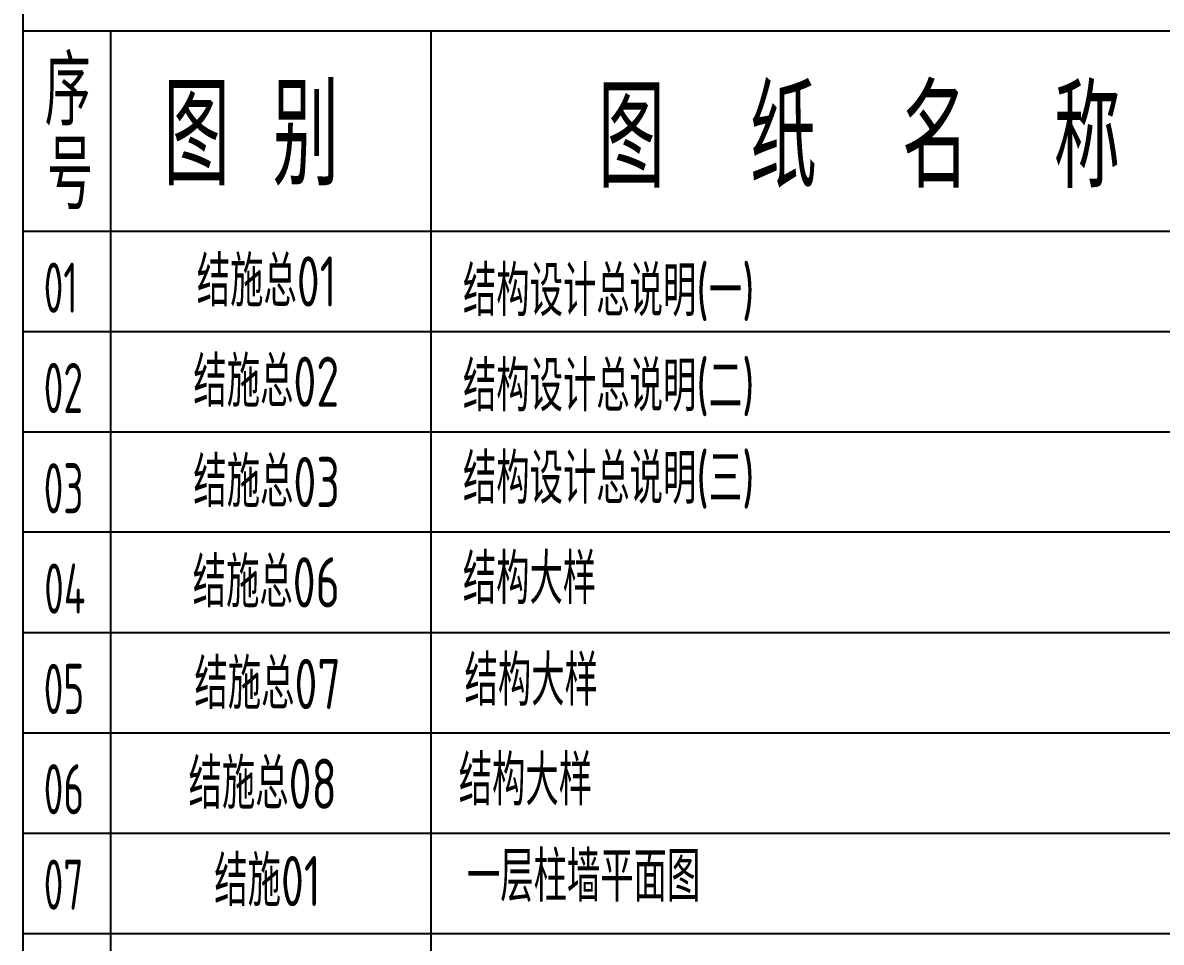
# Model space of a CAD drawing. Extents: x 580289 to 1106878, y -144605 to 78052.
# Drawn here: x 582011 to 591095, y 27172 to 34505 of the extents above; entities that cross this region are included whole.
import ezdxf

# ---------------------------------------------------------------- set-up
doc = ezdxf.new("R2010")
doc.units = 0
doc.header["$LTSCALE"] = 100
for name, color, linetype in [('15', 7, 'CONTINUOUS'), ('TAB', 7, 'CONTINUOUS'), ('TEXT', 2, 'CONTINUOUS'), ('wjm-tz', 7, 'CONTINUOUS'), ('文字', 7, 'CONTINUOUS')]:
    doc.layers.add(name, color=color, linetype=linetype)
doc.styles.get("Standard").update_dxf_attribs({"font": 'tssdeng.shx', "width": 0.7, "bigfont": 'tssdchn.shx'})

msp = doc.modelspace()

# ---------------------------------------------------------------- linework, layer by layer
at = {"layer": 'TAB'}
for p, q in [((582011, 34442), (599080.4, 34442)), ((582711, 34442), (582711, 16042)), ((585268.7, 16042), (585268.7, 34442)), ((582014.9, 32842), (599084.3, 32842)), ((582014.9, 32042), (599084.3, 32042)), ((582014.9, 31242), (599084.3, 31242)), ((599084.3, 30442), (582014.9, 30442)), ((582014.9, 29642), (599084.3, 29642)), ((582014.9, 28842), (599084.3, 28842)), ((582014.9, 28042), (599088.2, 28042)), ((582014.9, 27242), (599084.3, 27242))]:
    msp.add_line(p, q, dxfattribs=at)
msp.add_lwpolyline([(582014.9, 16042), (582014.9, 39923.5), (599084.3, 39923.5), (599084.3, 16042), (582011, 16042)], dxfattribs=at)

# ---------------------------------------------------------------- texts
at = {"layer": '15'}
for s, width, p in [('结施总01', 0.7, (583399.4, 32242)), ('01', 0.6, (582178.1, 32192.2)), ('结施总02', 0.7, (583372.4, 31442)), ('02', 0.6, (582178.1, 31392.2)), ('结施总03', 0.7, (583372.4, 30642)), ('03', 0.6, (582178.1, 30592.2)), ('结施总06', 0.7, (583367.1, 29842)), ('04', 0.6, (582181.9, 29792.2)), ('结施总07', 0.7, (583380.8, 29031.3)), ('05', 0.6, (582178, 28992.2)), ('结施总08', 0.7, (583334.4, 28235.4)), ('06', 0.6, (582178, 28192.2)), ('结施01', 0.7, (583539.4, 27459.5)), ('07', 0.6, (582178, 27431.3))]:
    msp.add_text(s, height=400, rotation=0, dxfattribs=dict(at, width=width)).set_placement(p)
at = {"layer": 'TEXT', "width": 0.7}
for s, p in [('结构设计总说明(一)', (585523.6, 32165.4)), ('结构设计总说明(二)', (585523.6, 31406.2)), ('结构设计总说明(三)', (585523.6, 30668.7)), ('结构大样', (585522.7, 29868.7)), ('结构大样', (585536.4, 29058.1)), ('结构大样', (585490, 28262.1))]:
    msp.add_text(s, height=400, dxfattribs=at).set_placement(p)
at = {"layer": 'wjm-tz', "width": 0.7}
msp.add_text('一层柱墙平面图', height=400, dxfattribs=at).set_placement((585555.2, 27495.6))
at = {"layer": '文字', "color": 51, "width": 0.7}
for s, height, p in [('序', 550, (582186.7, 33686.9)), ('图 别', 800, (583132.1, 33208.5)), ('图  纸  名  称', 800, (586602.3, 33189.4)), ('号', 550, (582205.9, 33017.2))]:
    msp.add_text(s, height=height, dxfattribs=at).set_placement(p)

doc.saveas('drawing.dxf')
